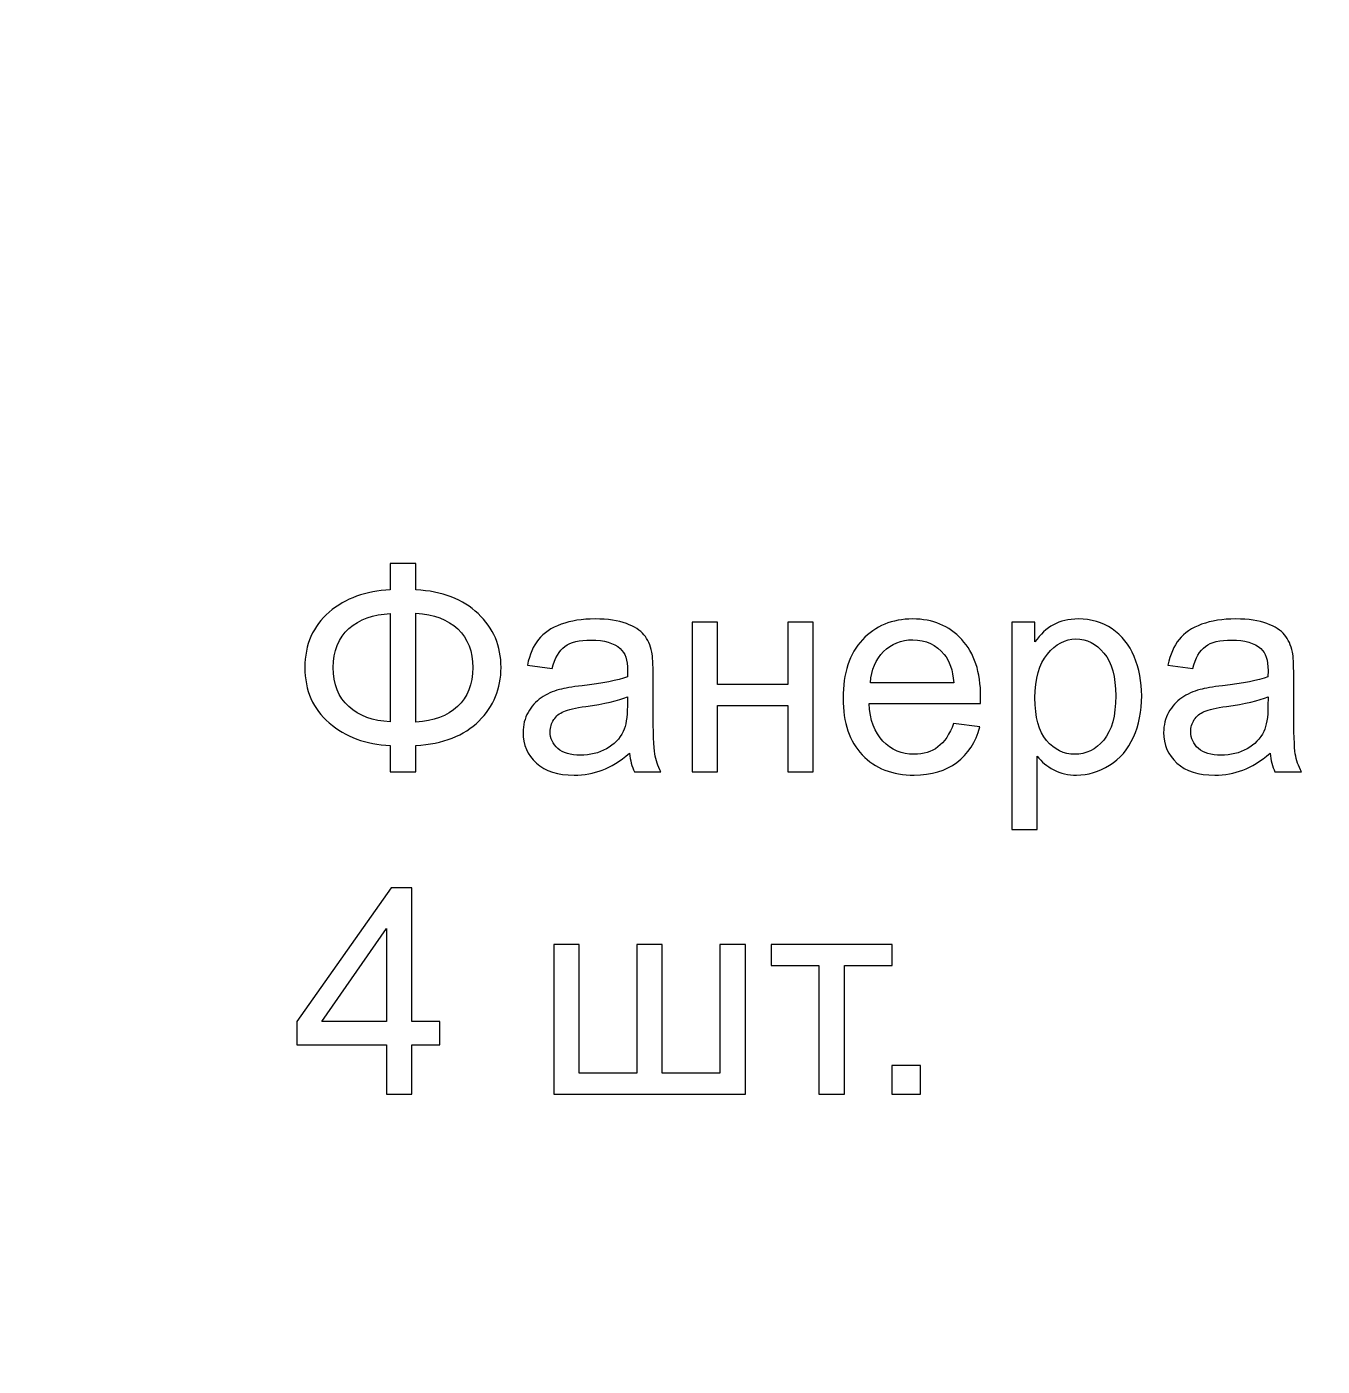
# Model space of a CAD drawing. Header units: millimetres. Extents: x -998 to 1016, y -1915 to 1914.
# Drawn here: x 9.1 to 223.5, y -629.8 to -408.1 of the extents above; entities that cross this region are included whole.
import ezdxf

# ---------------------------------------------------------------- set-up
doc = ezdxf.new("R2010")
doc.units = ezdxf.units.MM
doc.header["$MEASUREMENT"] = 0
doc.layers.add('layer 1', color=7, linetype='Continuous')

msp = doc.modelspace()

# ---------------------------------------------------------------- linework, layer by layer
at = {"layer": 'layer 1', "color": 2, "lineweight": 20}
msp.add_open_spline([(541.0289, -845.7791), (506.0139, -906.4269), (457.5044, -954.4159), (401.4943, -988.1859), (401.4943, -988.1859), (401.4943, -988.1859), (325.5827, -856.7031), (325.5827, -856.7031), (325.5827, -856.7031), (326.5393, -856.1508), (326.8671, -854.9277), (326.3148, -853.9711), (326.3148, -853.9711), (325.7625, -853.0144), (324.5393, -852.6867), (323.5827, -853.239), (323.5827, -853.239), (323.5827, -853.239), (323.5764, -853.2428), (323.5764, -853.2428), (323.5764, -853.2428), (323.5764, -853.2428), (309.7328, -861.2354), (309.7328, -861.2354), (309.7328, -861.2354), (309.7328, -861.2354), (309.7263, -861.239), (309.7263, -861.239), (309.7263, -861.239), (308.7697, -861.7913), (308.442, -863.0144), (308.9943, -863.9711), (308.9943, -863.9711), (309.5466, -864.9277), (310.7697, -865.2554), (311.7263, -864.7031), (311.7263, -864.7031), (311.7263, -864.7031), (387.6385, -996.1869), (387.6385, -996.1869), (387.6385, -996.1869), (269.0758, -1061.3496), (120.3368, -1064.7725), (-5.3812, -992.1892), (-5.3812, -992.1892), (-131.1347, -919.5854), (-202.5449, -789.009), (-205.3544, -653.7085), (-205.3544, -653.7085), (-205.3544, -653.7085), (-53.6041, -653.7085), (-53.6041, -653.7085), (-53.6041, -653.7085), (-53.6041, -654.8131), (-52.7087, -655.7085), (-51.6041, -655.7085), (-51.6041, -655.7085), (-50.4995, -655.7085), (-49.6041, -654.8131), (-49.6041, -653.7085), (-49.6041, -653.7085), (-49.6041, -653.7085), (-49.6042, -653.7011), (-49.6042, -653.7011), (-49.6042, -653.7011), (-49.6042, -653.7011), (-49.6042, -637.7159), (-49.6042, -637.7159), (-49.6042, -637.7159), (-49.6042, -637.7159), (-49.6041, -637.7085), (-49.6041, -637.7085), (-49.6041, -637.7085), (-49.6041, -636.6039), (-50.4995, -635.7085), (-51.6041, -635.7085), (-51.6041, -635.7085), (-52.7087, -635.7085), (-53.6041, -636.6039), (-53.6041, -637.7085), (-53.6041, -637.7085), (-53.6041, -637.7085), (-205.3504, -637.7085), (-205.3504, -637.7085), (-205.3504, -637.7085), (-204.0909, -572.3548), (-186.7861, -506.3915), (-151.7915, -445.779), (-151.7915, -445.779), (-42.6719, -256.7784), (197.391, -190.54), (387.64, -295.4566), (387.64, -295.4566), (387.64, -295.4566), (311.7265, -426.9426), (311.7265, -426.9426), (311.7265, -426.9426), (310.7699, -426.3903), (309.5467, -426.7181), (308.9944, -427.6747), (308.9944, -427.6747), (308.4421, -428.6314), (308.7699, -429.8544), (309.7265, -430.4067), (309.7265, -430.4067), (309.7265, -430.4067), (309.733, -430.4104), (309.733, -430.4104), (309.733, -430.4104), (309.733, -430.4104), (323.5766, -438.403), (323.5766, -438.403), (323.5766, -438.403), (323.5766, -438.403), (323.5829, -438.4067), (323.5829, -438.4067), (323.5829, -438.4067), (324.5396, -438.9591), (325.7626, -438.6313), (326.3149, -437.6747), (326.3149, -437.6747), (326.8672, -436.7181), (326.5395, -435.495), (325.5829, -434.9426), (325.5829, -434.9426), (325.5829, -434.9426), (401.4964, -303.4566), (401.4964, -303.4566), (401.4964, -303.4566), (587.4812, -415.7587), (650.1484, -656.7784), (541.0289, -845.7791)], degree=3, knots=[0, 0, 0, 0, 0.02941176, 0.02941176, 0.02941176, 0.02941176, 0.05882353, 0.05882353, 0.05882353, 0.05882353, 0.08823529, 0.08823529, 0.08823529, 0.08823529, 0.11764706, 0.11764706, 0.11764706, 0.11764706, 0.14705882, 0.14705882, 0.14705882, 0.14705882, 0.17647059, 0.17647059, 0.17647059, 0.17647059, 0.20588235, 0.20588235, 0.20588235, 0.20588235, 0.23529412, 0.23529412, 0.23529412, 0.23529412, 0.26470588, 0.26470588, 0.26470588, 0.26470588, 0.29411765, 0.29411765, 0.29411765, 0.29411765, 0.32352941, 0.32352941, 0.32352941, 0.32352941, 0.35294118, 0.35294118, 0.35294118, 0.35294118, 0.38235294, 0.38235294, 0.38235294, 0.38235294, 0.41176471, 0.41176471, 0.41176471, 0.41176471, 0.44117647, 0.44117647, 0.44117647, 0.44117647, 0.47058824, 0.47058824, 0.47058824, 0.47058824, 0.5, 0.5, 0.5, 0.5, 0.52941176, 0.52941176, 0.52941176, 0.52941176, 0.55882353, 0.55882353, 0.55882353, 0.55882353, 0.58823529, 0.58823529, 0.58823529, 0.58823529, 0.61764706, 0.61764706, 0.61764706, 0.61764706, 0.64705882, 0.64705882, 0.64705882, 0.64705882, 0.67647059, 0.67647059, 0.67647059, 0.67647059, 0.70588235, 0.70588235, 0.70588235, 0.70588235, 0.73529412, 0.73529412, 0.73529412, 0.73529412, 0.76470588, 0.76470588, 0.76470588, 0.76470588, 0.79411765, 0.79411765, 0.79411765, 0.79411765, 0.82352941, 0.82352941, 0.82352941, 0.82352941, 0.85294118, 0.85294118, 0.85294118, 0.85294118, 0.88235294, 0.88235294, 0.88235294, 0.88235294, 0.91176471, 0.91176471, 0.91176471, 0.91176471, 0.94117647, 0.94117647, 0.94117647, 0.94117647, 1, 1, 1, 1], dxfattribs=at)
at = {"layer": 'layer 1', "color": 250, "lineweight": 20}
msp.add_open_spline([(398.6881, -312.1391), (398.6881, -312.1391), (375.2033, -298.9976), (375.2033, -298.9976), (375.2033, -298.9976), (332.7998, -276.8805), (286.8235, -262.6925), (239.2336, -257.25), (239.2336, -257.25), (190.3815, -251.6633), (140.8007, -255.4058), (93.3137, -268.1412), (93.3137, -268.1412), (-7.1447, -295.0828), (-91.9851, -360.1912), (-143.9973, -450.279), (-143.9973, -450.279), (-170.3624, -495.9447), (-196.2282, -577.4173), (-192.2187, -635.9798), (-192.2187, -635.9798), (-191.8015, -642.074), (-191.8753, -650.2772), (-191.8737, -656.0236)], degree=3, knots=[0, 0, 0, 0, 0.14285714, 0.14285714, 0.14285714, 0.14285714, 0.28571429, 0.28571429, 0.28571429, 0.28571429, 0.42857143, 0.42857143, 0.42857143, 0.42857143, 0.57142857, 0.57142857, 0.57142857, 0.57142857, 0.71428571, 0.71428571, 0.71428571, 0.71428571, 1, 1, 1, 1], dxfattribs=at)
at = {"layer": 'layer 1', "color": 250}
for points, knots in [([(69.2623, -501.2818), (69.2623, -501.2818), (69.2623, -496.9364), (69.2623, -496.9364), (69.2623, -496.9364), (69.2623, -496.9364), (73.5122, -496.9364), (73.5122, -496.9364), (73.5122, -496.9364), (73.5122, -496.9364), (73.5122, -501.2818), (73.5122, -501.2818), (73.5122, -501.2818), (77.8656, -501.5126), (81.3037, -502.8258), (83.8186, -505.2213), (83.8186, -505.2213), (86.3415, -507.6169), (87.599, -510.5854), (87.599, -514.135), (87.599, -514.135), (87.599, -517.6129), (86.3813, -520.5655), (83.938, -523.0009), (83.938, -523.0009), (81.4947, -525.4282), (78.0248, -526.7732), (73.5122, -527.02), (73.5122, -527.02), (73.5122, -527.02), (73.5122, -531.4131), (73.5122, -531.4131), (73.5122, -531.4131), (73.5122, -531.4131), (69.2623, -531.4131), (69.2623, -531.4131), (69.2623, -531.4131), (69.2623, -531.4131), (69.2623, -527.02), (69.2623, -527.02), (69.2623, -527.02), (65.2194, -526.8608), (61.8529, -525.6272), (59.1629, -523.3112), (59.1629, -523.3112), (56.4729, -521.0033), (55.1279, -517.9392), (55.1279, -514.135), (55.1279, -514.135), (55.1279, -510.3228), (56.4729, -507.2667), (59.1549, -504.9746), (59.1549, -504.9746), (61.837, -502.6826), (65.2035, -501.4569), (69.2623, -501.2818)], [0, 0, 0, 0, 0.06666667, 0.06666667, 0.06666667, 0.06666667, 0.13333333, 0.13333333, 0.13333333, 0.13333333, 0.2, 0.2, 0.2, 0.2, 0.26666667, 0.26666667, 0.26666667, 0.26666667, 0.33333333, 0.33333333, 0.33333333, 0.33333333, 0.4, 0.4, 0.4, 0.4, 0.46666667, 0.46666667, 0.46666667, 0.46666667, 0.53333333, 0.53333333, 0.53333333, 0.53333333, 0.6, 0.6, 0.6, 0.6, 0.66666667, 0.66666667, 0.66666667, 0.66666667, 0.73333333, 0.73333333, 0.73333333, 0.73333333, 0.8, 0.8, 0.8, 0.8, 0.86666667, 0.86666667, 0.86666667, 0.86666667, 1, 1, 1, 1]), ([(69.2623, -505.1975), (66.445, -505.3248), (64.1688, -506.1525), (62.4259, -507.6965), (62.4259, -507.6965), (60.683, -509.2404), (59.8075, -511.3893), (59.8075, -514.1509), (59.8075, -514.1509), (59.8075, -516.8807), (60.667, -519.0216), (62.3861, -520.5814), (62.3861, -520.5814), (64.1052, -522.1413), (66.3972, -522.977), (69.2623, -523.1043), (69.2623, -523.1043), (69.2623, -523.1043), (69.2623, -505.1975), (69.2623, -505.1975)], [0, 0, 0, 0, 0.16666667, 0.16666667, 0.16666667, 0.16666667, 0.33333333, 0.33333333, 0.33333333, 0.33333333, 0.5, 0.5, 0.5, 0.5, 0.66666667, 0.66666667, 0.66666667, 0.66666667, 1, 1, 1, 1]), ([(73.5122, -505.1497), (73.5122, -505.1497), (73.5122, -523.1521), (73.5122, -523.1521), (73.5122, -523.1521), (76.433, -523.0088), (78.7251, -522.1572), (80.4044, -520.5974), (80.4044, -520.5974), (82.0836, -519.0375), (82.9193, -516.8887), (82.9193, -514.1509), (82.9193, -514.1509), (82.9193, -511.4609), (82.0996, -509.3359), (80.4521, -507.7601), (80.4521, -507.7601), (78.8047, -506.1923), (76.4967, -505.3248), (73.5122, -505.1497)], [0, 0, 0, 0, 0.16666667, 0.16666667, 0.16666667, 0.16666667, 0.33333333, 0.33333333, 0.33333333, 0.33333333, 0.5, 0.5, 0.5, 0.5, 0.66666667, 0.66666667, 0.66666667, 0.66666667, 1, 1, 1, 1]), ([(108.8643, -528.3092), (107.3044, -529.6383), (105.8002, -530.5695), (104.3597, -531.1186), (104.3597, -531.1186), (102.9192, -531.6678), (101.3753, -531.9384), (99.7199, -531.9384), (99.7199, -531.9384), (96.998, -531.9384), (94.9049, -531.2778), (93.4405, -529.9487), (93.4405, -529.9487), (91.9761, -528.6276), (91.244, -526.9324), (91.244, -524.8711), (91.244, -524.8711), (91.244, -523.6614), (91.5225, -522.5552), (92.0717, -521.5524), (92.0717, -521.5524), (92.6288, -520.5496), (93.353, -519.7538), (94.2443, -519.1489), (94.2443, -519.1489), (95.1437, -518.544), (96.1465, -518.0824), (97.2686, -517.7721), (97.2686, -517.7721), (98.0963, -517.5572), (99.3458, -517.3503), (101.0092, -517.1433), (101.0092, -517.1433), (104.3995, -516.7454), (106.9065, -516.2599), (108.5062, -515.7028), (108.5062, -515.7028), (108.5221, -515.1298), (108.53, -514.7637), (108.53, -514.6125), (108.53, -514.6125), (108.53, -512.9094), (108.1321, -511.7076), (107.3362, -511.0072), (107.3362, -511.0072), (106.2618, -510.0602), (104.6622, -509.5906), (102.5452, -509.5906), (102.5452, -509.5906), (100.5635, -509.5906), (99.0991, -509.9408), (98.16, -510.6332), (98.16, -510.6332), (97.2129, -511.3256), (96.5205, -512.5512), (96.0669, -514.318), (96.0669, -514.318), (96.0669, -514.318), (91.9602, -513.745), (91.9602, -513.745), (91.9602, -513.745), (92.3343, -511.9862), (92.9471, -510.5616), (93.8066, -509.4792), (93.8066, -509.4792), (94.6662, -508.3968), (95.9077, -507.5691), (97.5313, -506.9802), (97.5313, -506.9802), (99.1468, -506.3992), (101.033, -506.1048), (103.1659, -506.1048), (103.1659, -506.1048), (105.2829, -506.1048), (107.0099, -506.3515), (108.339, -506.8529), (108.339, -506.8529), (109.6602, -507.3543), (110.6391, -507.975), (111.2598, -508.7311), (111.2598, -508.7311), (111.8806, -509.4872), (112.3183, -510.4422), (112.573, -511.5962), (112.573, -511.5962), (112.7083, -512.3125), (112.7799, -513.6018), (112.7799, -515.4561), (112.7799, -515.4561), (112.7799, -515.4561), (112.7799, -521.0271), (112.7799, -521.0271), (112.7799, -521.0271), (112.7799, -524.9189), (112.8675, -527.3781), (113.0426, -528.4207), (113.0426, -528.4207), (113.2097, -529.4632), (113.5599, -530.4581), (114.0692, -531.4131), (114.0692, -531.4131), (114.0692, -531.4131), (109.6761, -531.4131), (109.6761, -531.4131), (109.6761, -531.4131), (109.2543, -530.5297), (108.9837, -529.4951), (108.8643, -528.3092)], [0, 0, 0, 0, 0.03571429, 0.03571429, 0.03571429, 0.03571429, 0.07142857, 0.07142857, 0.07142857, 0.07142857, 0.10714286, 0.10714286, 0.10714286, 0.10714286, 0.14285714, 0.14285714, 0.14285714, 0.14285714, 0.17857143, 0.17857143, 0.17857143, 0.17857143, 0.21428571, 0.21428571, 0.21428571, 0.21428571, 0.25, 0.25, 0.25, 0.25, 0.28571429, 0.28571429, 0.28571429, 0.28571429, 0.32142857, 0.32142857, 0.32142857, 0.32142857, 0.35714286, 0.35714286, 0.35714286, 0.35714286, 0.39285714, 0.39285714, 0.39285714, 0.39285714, 0.42857143, 0.42857143, 0.42857143, 0.42857143, 0.46428571, 0.46428571, 0.46428571, 0.46428571, 0.5, 0.5, 0.5, 0.5, 0.53571429, 0.53571429, 0.53571429, 0.53571429, 0.57142857, 0.57142857, 0.57142857, 0.57142857, 0.60714286, 0.60714286, 0.60714286, 0.60714286, 0.64285714, 0.64285714, 0.64285714, 0.64285714, 0.67857143, 0.67857143, 0.67857143, 0.67857143, 0.71428571, 0.71428571, 0.71428571, 0.71428571, 0.75, 0.75, 0.75, 0.75, 0.78571429, 0.78571429, 0.78571429, 0.78571429, 0.82142857, 0.82142857, 0.82142857, 0.82142857, 0.85714286, 0.85714286, 0.85714286, 0.85714286, 0.89285714, 0.89285714, 0.89285714, 0.89285714, 0.92857143, 0.92857143, 0.92857143, 0.92857143, 1, 1, 1, 1]), ([(119.2343, -506.63), (119.2343, -506.63), (123.4364, -506.63), (123.4364, -506.63), (123.4364, -506.63), (123.4364, -506.63), (123.4364, -516.9444), (123.4364, -516.9444), (123.4364, -516.9444), (123.4364, -516.9444), (135.0878, -516.9444), (135.0878, -516.9444), (135.0878, -516.9444), (135.0878, -516.9444), (135.0878, -506.63), (135.0878, -506.63), (135.0878, -506.63), (135.0878, -506.63), (139.29, -506.63), (139.29, -506.63), (139.29, -506.63), (139.29, -506.63), (139.29, -531.4131), (139.29, -531.4131), (139.29, -531.4131), (139.29, -531.4131), (135.0878, -531.4131), (135.0878, -531.4131), (135.0878, -531.4131), (135.0878, -531.4131), (135.0878, -520.4302), (135.0878, -520.4302), (135.0878, -520.4302), (135.0878, -520.4302), (123.4364, -520.4302), (123.4364, -520.4302), (123.4364, -520.4302), (123.4364, -520.4302), (123.4364, -531.4131), (123.4364, -531.4131), (123.4364, -531.4131), (123.4364, -531.4131), (119.2343, -531.4131), (119.2343, -531.4131), (119.2343, -531.4131), (119.2343, -531.4131), (119.2343, -506.63), (119.2343, -506.63)], [0, 0, 0, 0, 0.07692308, 0.07692308, 0.07692308, 0.07692308, 0.15384615, 0.15384615, 0.15384615, 0.15384615, 0.23076923, 0.23076923, 0.23076923, 0.23076923, 0.30769231, 0.30769231, 0.30769231, 0.30769231, 0.38461538, 0.38461538, 0.38461538, 0.38461538, 0.46153846, 0.46153846, 0.46153846, 0.46153846, 0.53846154, 0.53846154, 0.53846154, 0.53846154, 0.61538462, 0.61538462, 0.61538462, 0.61538462, 0.69230769, 0.69230769, 0.69230769, 0.69230769, 0.76923077, 0.76923077, 0.76923077, 0.76923077, 0.84615385, 0.84615385, 0.84615385, 0.84615385, 1, 1, 1, 1]), ([(162.5052, -523.3908), (162.5052, -523.3908), (166.8506, -523.9639), (166.8506, -523.9639), (166.8506, -523.9639), (166.1741, -526.4867), (164.9087, -528.4525), (163.0623, -529.8453), (163.0623, -529.8453), (161.2159, -531.238), (158.8601, -531.9384), (155.9871, -531.9384), (155.9871, -531.9384), (152.3739, -531.9384), (149.5088, -530.8242), (147.3918, -528.5958), (147.3918, -528.5958), (145.2748, -526.3753), (144.2163, -523.2476), (144.2163, -519.2285), (144.2163, -519.2285), (144.2163, -515.0741), (145.2828, -511.8429), (147.4236, -509.5508), (147.4236, -509.5508), (149.5645, -507.2508), (152.342, -506.1048), (155.7563, -506.1048), (155.7563, -506.1048), (159.0591, -506.1048), (161.7571, -507.2269), (163.8502, -509.4792), (163.8502, -509.4792), (165.9433, -511.7315), (166.9938, -514.899), (166.9938, -518.9818), (166.9938, -518.9818), (166.9938, -519.2285), (166.9859, -519.6025), (166.9699, -520.096), (166.9699, -520.096), (166.9699, -520.096), (148.514, -520.096), (148.514, -520.096), (148.514, -520.096), (148.6731, -522.8099), (149.4372, -524.895), (150.8219, -526.3355), (150.8219, -526.3355), (152.1988, -527.776), (153.9258, -528.5003), (155.9871, -528.5003), (155.9871, -528.5003), (157.5231, -528.5003), (158.8363, -528.0944), (159.9186, -527.2826), (159.9186, -527.2826), (161.009, -526.4708), (161.8685, -525.1736), (162.5052, -523.3908)], [0, 0, 0, 0, 0.0625, 0.0625, 0.0625, 0.0625, 0.125, 0.125, 0.125, 0.125, 0.1875, 0.1875, 0.1875, 0.1875, 0.25, 0.25, 0.25, 0.25, 0.3125, 0.3125, 0.3125, 0.3125, 0.375, 0.375, 0.375, 0.375, 0.4375, 0.4375, 0.4375, 0.4375, 0.5, 0.5, 0.5, 0.5, 0.5625, 0.5625, 0.5625, 0.5625, 0.625, 0.625, 0.625, 0.625, 0.6875, 0.6875, 0.6875, 0.6875, 0.75, 0.75, 0.75, 0.75, 0.8125, 0.8125, 0.8125, 0.8125, 0.875, 0.875, 0.875, 0.875, 1, 1, 1, 1]), ([(172.1589, -540.9157), (172.1589, -540.9157), (172.1589, -506.63), (172.1589, -506.63), (172.1589, -506.63), (172.1589, -506.63), (175.979, -506.63), (175.979, -506.63), (175.979, -506.63), (175.979, -506.63), (175.979, -509.8851), (175.979, -509.8851), (175.979, -509.8851), (176.8784, -508.6276), (177.8971, -507.6806), (179.0351, -507.0518), (179.0351, -507.0518), (180.1653, -506.4231), (181.5421, -506.1048), (183.1577, -506.1048), (183.1577, -506.1048), (185.2747, -506.1048), (187.137, -506.6459), (188.7526, -507.7363), (188.7526, -507.7363), (190.3682, -508.8186), (191.5858, -510.3546), (192.4135, -512.3284), (192.4135, -512.3284), (193.2333, -514.3101), (193.6471, -516.4748), (193.6471, -518.8385), (193.6471, -518.8385), (193.6471, -521.3614), (193.1935, -523.6375), (192.2862, -525.667), (192.2862, -525.667), (191.3789, -527.6885), (190.0578, -529.2404), (188.3228, -530.3228), (188.3228, -530.3228), (186.5958, -531.3972), (184.7733, -531.9384), (182.8632, -531.9384), (182.8632, -531.9384), (181.4625, -531.9384), (180.2051, -531.6439), (179.0988, -531.055), (179.0988, -531.055), (177.9846, -530.466), (177.0773, -529.7259), (176.361, -528.8266), (176.361, -528.8266), (176.361, -528.8266), (176.361, -540.9157), (176.361, -540.9157), (176.361, -540.9157), (176.361, -540.9157), (172.1589, -540.9157), (172.1589, -540.9157)], [0, 0, 0, 0, 0.0625, 0.0625, 0.0625, 0.0625, 0.125, 0.125, 0.125, 0.125, 0.1875, 0.1875, 0.1875, 0.1875, 0.25, 0.25, 0.25, 0.25, 0.3125, 0.3125, 0.3125, 0.3125, 0.375, 0.375, 0.375, 0.375, 0.4375, 0.4375, 0.4375, 0.4375, 0.5, 0.5, 0.5, 0.5, 0.5625, 0.5625, 0.5625, 0.5625, 0.625, 0.625, 0.625, 0.625, 0.6875, 0.6875, 0.6875, 0.6875, 0.75, 0.75, 0.75, 0.75, 0.8125, 0.8125, 0.8125, 0.8125, 0.875, 0.875, 0.875, 0.875, 1, 1, 1, 1]), ([(214.9045, -528.3092), (213.3446, -529.6383), (211.8404, -530.5695), (210.3999, -531.1186), (210.3999, -531.1186), (208.9594, -531.6678), (207.4155, -531.9384), (205.7601, -531.9384), (205.7601, -531.9384), (203.0382, -531.9384), (200.9451, -531.2778), (199.4807, -529.9487), (199.4807, -529.9487), (198.0163, -528.6276), (197.2842, -526.9324), (197.2842, -524.8711), (197.2842, -524.8711), (197.2842, -523.6614), (197.5627, -522.5552), (198.1119, -521.5524), (198.1119, -521.5524), (198.669, -520.5496), (199.3932, -519.7538), (200.2845, -519.1489), (200.2845, -519.1489), (201.1839, -518.544), (202.1867, -518.0824), (203.3088, -517.7721), (203.3088, -517.7721), (204.1365, -517.5572), (205.386, -517.3503), (207.0494, -517.1433), (207.0494, -517.1433), (210.4397, -516.7454), (212.9467, -516.2599), (214.5464, -515.7028), (214.5464, -515.7028), (214.5623, -515.1298), (214.5702, -514.7637), (214.5702, -514.6125), (214.5702, -514.6125), (214.5702, -512.9094), (214.1723, -511.7076), (213.3764, -511.0072), (213.3764, -511.0072), (212.302, -510.0602), (210.7024, -509.5906), (208.5854, -509.5906), (208.5854, -509.5906), (206.6037, -509.5906), (205.1393, -509.9408), (204.2002, -510.6332), (204.2002, -510.6332), (203.2531, -511.3256), (202.5607, -512.5512), (202.1071, -514.318), (202.1071, -514.318), (202.1071, -514.318), (198.0004, -513.745), (198.0004, -513.745), (198.0004, -513.745), (198.3745, -511.9862), (198.9873, -510.5616), (199.8468, -509.4792), (199.8468, -509.4792), (200.7064, -508.3968), (201.9479, -507.5691), (203.5715, -506.9802), (203.5715, -506.9802), (205.187, -506.3992), (207.0732, -506.1048), (209.2061, -506.1048), (209.2061, -506.1048), (211.3231, -506.1048), (213.0501, -506.3515), (214.3792, -506.8529), (214.3792, -506.8529), (215.7004, -507.3543), (216.6793, -507.975), (217.3, -508.7311), (217.3, -508.7311), (217.9208, -509.4872), (218.3585, -510.4422), (218.6132, -511.5962), (218.6132, -511.5962), (218.7485, -512.3125), (218.8201, -513.6018), (218.8201, -515.4561), (218.8201, -515.4561), (218.8201, -515.4561), (218.8201, -521.0271), (218.8201, -521.0271), (218.8201, -521.0271), (218.8201, -524.9189), (218.9077, -527.3781), (219.0828, -528.4207), (219.0828, -528.4207), (219.2499, -529.4632), (219.6001, -530.4581), (220.1094, -531.4131), (220.1094, -531.4131), (220.1094, -531.4131), (215.7163, -531.4131), (215.7163, -531.4131), (215.7163, -531.4131), (215.2945, -530.5297), (215.0239, -529.4951), (214.9045, -528.3092)], [0, 0, 0, 0, 0.03571429, 0.03571429, 0.03571429, 0.03571429, 0.07142857, 0.07142857, 0.07142857, 0.07142857, 0.10714286, 0.10714286, 0.10714286, 0.10714286, 0.14285714, 0.14285714, 0.14285714, 0.14285714, 0.17857143, 0.17857143, 0.17857143, 0.17857143, 0.21428571, 0.21428571, 0.21428571, 0.21428571, 0.25, 0.25, 0.25, 0.25, 0.28571429, 0.28571429, 0.28571429, 0.28571429, 0.32142857, 0.32142857, 0.32142857, 0.32142857, 0.35714286, 0.35714286, 0.35714286, 0.35714286, 0.39285714, 0.39285714, 0.39285714, 0.39285714, 0.42857143, 0.42857143, 0.42857143, 0.42857143, 0.46428571, 0.46428571, 0.46428571, 0.46428571, 0.5, 0.5, 0.5, 0.5, 0.53571429, 0.53571429, 0.53571429, 0.53571429, 0.57142857, 0.57142857, 0.57142857, 0.57142857, 0.60714286, 0.60714286, 0.60714286, 0.60714286, 0.64285714, 0.64285714, 0.64285714, 0.64285714, 0.67857143, 0.67857143, 0.67857143, 0.67857143, 0.71428571, 0.71428571, 0.71428571, 0.71428571, 0.75, 0.75, 0.75, 0.75, 0.78571429, 0.78571429, 0.78571429, 0.78571429, 0.82142857, 0.82142857, 0.82142857, 0.82142857, 0.85714286, 0.85714286, 0.85714286, 0.85714286, 0.89285714, 0.89285714, 0.89285714, 0.89285714, 0.92857143, 0.92857143, 0.92857143, 0.92857143, 1, 1, 1, 1]), ([(148.7527, -516.6579), (148.7527, -516.6579), (162.5529, -516.6579), (162.5529, -516.6579), (162.5529, -516.6579), (162.3699, -514.5727), (161.8366, -513.0128), (160.9692, -511.9702), (160.9692, -511.9702), (159.6401, -510.3546), (157.9051, -509.5429), (155.7802, -509.5429), (155.7802, -509.5429), (153.8542, -509.5429), (152.2386, -510.1875), (150.9254, -511.4768), (150.9254, -511.4768), (149.6202, -512.7661), (148.896, -514.4931), (148.7527, -516.6579)], [0, 0, 0, 0, 0.16666667, 0.16666667, 0.16666667, 0.16666667, 0.33333333, 0.33333333, 0.33333333, 0.33333333, 0.5, 0.5, 0.5, 0.5, 0.66666667, 0.66666667, 0.66666667, 0.66666667, 1, 1, 1, 1]), ([(175.979, -519.1728), (175.979, -522.3483), (176.6237, -524.696), (177.905, -526.2161), (177.905, -526.2161), (179.1943, -527.7362), (180.7542, -528.5003), (182.5847, -528.5003), (182.5847, -528.5003), (184.447, -528.5003), (186.0387, -527.7124), (187.3598, -526.1365), (187.3598, -526.1365), (188.6889, -524.5607), (189.3495, -522.1254), (189.3495, -518.8226), (189.3495, -518.8226), (189.3495, -515.671), (188.7048, -513.3152), (187.4076, -511.7474), (187.4076, -511.7474), (186.1103, -510.1796), (184.5664, -509.3996), (182.7677, -509.3996), (182.7677, -509.3996), (180.985, -509.3996), (179.4092, -510.2353), (178.0403, -511.8986), (178.0403, -511.8986), (176.6635, -513.5699), (175.979, -515.9893), (175.979, -519.1728)], [0, 0, 0, 0, 0.11111111, 0.11111111, 0.11111111, 0.11111111, 0.22222222, 0.22222222, 0.22222222, 0.22222222, 0.33333333, 0.33333333, 0.33333333, 0.33333333, 0.44444444, 0.44444444, 0.44444444, 0.44444444, 0.55555556, 0.55555556, 0.55555556, 0.55555556, 0.66666667, 0.66666667, 0.66666667, 0.66666667, 0.77777778, 0.77777778, 0.77777778, 0.77777778, 1, 1, 1, 1]), ([(108.53, -518.9977), (107.002, -519.6185), (104.7099, -520.1437), (101.6538, -520.5735), (101.6538, -520.5735), (99.9188, -520.8202), (98.6932, -521.0988), (97.9769, -521.4091), (97.9769, -521.4091), (97.2607, -521.7195), (96.7115, -522.1732), (96.3215, -522.7621), (96.3215, -522.7621), (95.9316, -523.359), (95.7326, -524.0196), (95.7326, -524.7518), (95.7326, -524.7518), (95.7326, -525.858), (96.1544, -526.7892), (97.006, -527.5293), (97.006, -527.5293), (97.8576, -528.2695), (99.0991, -528.6435), (100.7306, -528.6435), (100.7306, -528.6435), (102.3462, -528.6435), (103.7867, -528.2933), (105.0521, -527.585), (105.0521, -527.585), (106.3096, -526.8847), (107.2407, -525.9217), (107.8297, -524.704), (107.8297, -524.704), (108.2833, -523.7569), (108.5062, -522.3642), (108.5062, -520.5257), (108.5062, -520.5257), (108.5062, -520.5257), (108.53, -518.9977), (108.53, -518.9977)], [0, 0, 0, 0, 0.09090909, 0.09090909, 0.09090909, 0.09090909, 0.18181818, 0.18181818, 0.18181818, 0.18181818, 0.27272727, 0.27272727, 0.27272727, 0.27272727, 0.36363636, 0.36363636, 0.36363636, 0.36363636, 0.45454545, 0.45454545, 0.45454545, 0.45454545, 0.54545455, 0.54545455, 0.54545455, 0.54545455, 0.63636364, 0.63636364, 0.63636364, 0.63636364, 0.72727273, 0.72727273, 0.72727273, 0.72727273, 0.81818182, 0.81818182, 0.81818182, 0.81818182, 1, 1, 1, 1]), ([(214.5702, -518.9977), (213.0422, -519.6185), (210.7501, -520.1437), (207.694, -520.5735), (207.694, -520.5735), (205.959, -520.8202), (204.7334, -521.0988), (204.0171, -521.4091), (204.0171, -521.4091), (203.3009, -521.7195), (202.7517, -522.1732), (202.3617, -522.7621), (202.3617, -522.7621), (201.9718, -523.359), (201.7728, -524.0196), (201.7728, -524.7518), (201.7728, -524.7518), (201.7728, -525.858), (202.1946, -526.7892), (203.0462, -527.5293), (203.0462, -527.5293), (203.8978, -528.2695), (205.1393, -528.6435), (206.7708, -528.6435), (206.7708, -528.6435), (208.3864, -528.6435), (209.8269, -528.2933), (211.0923, -527.585), (211.0923, -527.585), (212.3498, -526.8847), (213.2809, -525.9217), (213.8699, -524.704), (213.8699, -524.704), (214.3235, -523.7569), (214.5464, -522.3642), (214.5464, -520.5257), (214.5464, -520.5257), (214.5464, -520.5257), (214.5702, -518.9977), (214.5702, -518.9977)], [0, 0, 0, 0, 0.09090909, 0.09090909, 0.09090909, 0.09090909, 0.18181818, 0.18181818, 0.18181818, 0.18181818, 0.27272727, 0.27272727, 0.27272727, 0.27272727, 0.36363636, 0.36363636, 0.36363636, 0.36363636, 0.45454545, 0.45454545, 0.45454545, 0.45454545, 0.54545455, 0.54545455, 0.54545455, 0.54545455, 0.63636364, 0.63636364, 0.63636364, 0.63636364, 0.72727273, 0.72727273, 0.72727273, 0.72727273, 0.81818182, 0.81818182, 0.81818182, 0.81818182, 1, 1, 1, 1]), ([(68.6416, -584.7596), (68.6416, -584.7596), (68.6416, -576.5941), (68.6416, -576.5941), (68.6416, -576.5941), (68.6416, -576.5941), (53.7908, -576.5941), (53.7908, -576.5941), (53.7908, -576.5941), (53.7908, -576.5941), (53.7908, -572.7262), (53.7908, -572.7262), (53.7908, -572.7262), (53.7908, -572.7262), (69.4056, -550.5695), (69.4056, -550.5695), (69.4056, -550.5695), (69.4056, -550.5695), (72.8437, -550.5695), (72.8437, -550.5695), (72.8437, -550.5695), (72.8437, -550.5695), (72.8437, -572.7262), (72.8437, -572.7262), (72.8437, -572.7262), (72.8437, -572.7262), (77.4756, -572.7262), (77.4756, -572.7262), (77.4756, -572.7262), (77.4756, -572.7262), (77.4756, -576.5941), (77.4756, -576.5941), (77.4756, -576.5941), (77.4756, -576.5941), (72.8437, -576.5941), (72.8437, -576.5941), (72.8437, -576.5941), (72.8437, -576.5941), (72.8437, -584.7596), (72.8437, -584.7596), (72.8437, -584.7596), (72.8437, -584.7596), (68.6416, -584.7596), (68.6416, -584.7596)], [0, 0, 0, 0, 0.08333333, 0.08333333, 0.08333333, 0.08333333, 0.16666667, 0.16666667, 0.16666667, 0.16666667, 0.25, 0.25, 0.25, 0.25, 0.33333333, 0.33333333, 0.33333333, 0.33333333, 0.41666667, 0.41666667, 0.41666667, 0.41666667, 0.5, 0.5, 0.5, 0.5, 0.58333333, 0.58333333, 0.58333333, 0.58333333, 0.66666667, 0.66666667, 0.66666667, 0.66666667, 0.75, 0.75, 0.75, 0.75, 0.83333333, 0.83333333, 0.83333333, 0.83333333, 1, 1, 1, 1]), ([(68.6416, -572.7262), (68.6416, -572.7262), (68.6416, -557.3422), (68.6416, -557.3422), (68.6416, -557.3422), (68.6416, -557.3422), (57.9213, -572.7262), (57.9213, -572.7262), (57.9213, -572.7262), (57.9213, -572.7262), (68.6416, -572.7262), (68.6416, -572.7262)], [0, 0, 0, 0, 0.25, 0.25, 0.25, 0.25, 0.5, 0.5, 0.5, 0.5, 1, 1, 1, 1]), ([(96.3375, -559.9765), (96.3375, -559.9765), (100.5396, -559.9765), (100.5396, -559.9765), (100.5396, -559.9765), (100.5396, -559.9765), (100.5396, -581.2737), (100.5396, -581.2737), (100.5396, -581.2737), (100.5396, -581.2737), (110.0899, -581.2737), (110.0899, -581.2737), (110.0899, -581.2737), (110.0899, -581.2737), (110.0899, -559.9765), (110.0899, -559.9765), (110.0899, -559.9765), (110.0899, -559.9765), (114.2921, -559.9765), (114.2921, -559.9765), (114.2921, -559.9765), (114.2921, -559.9765), (114.2921, -581.2737), (114.2921, -581.2737), (114.2921, -581.2737), (114.2921, -581.2737), (123.8424, -581.2737), (123.8424, -581.2737), (123.8424, -581.2737), (123.8424, -581.2737), (123.8424, -559.9765), (123.8424, -559.9765), (123.8424, -559.9765), (123.8424, -559.9765), (128.0445, -559.9765), (128.0445, -559.9765), (128.0445, -559.9765), (128.0445, -559.9765), (128.0445, -584.7596), (128.0445, -584.7596), (128.0445, -584.7596), (128.0445, -584.7596), (96.3375, -584.7596), (96.3375, -584.7596), (96.3375, -584.7596), (96.3375, -584.7596), (96.3375, -559.9765), (96.3375, -559.9765)], [0, 0, 0, 0, 0.07692308, 0.07692308, 0.07692308, 0.07692308, 0.15384615, 0.15384615, 0.15384615, 0.15384615, 0.23076923, 0.23076923, 0.23076923, 0.23076923, 0.30769231, 0.30769231, 0.30769231, 0.30769231, 0.38461538, 0.38461538, 0.38461538, 0.38461538, 0.46153846, 0.46153846, 0.46153846, 0.46153846, 0.53846154, 0.53846154, 0.53846154, 0.53846154, 0.61538462, 0.61538462, 0.61538462, 0.61538462, 0.69230769, 0.69230769, 0.69230769, 0.69230769, 0.76923077, 0.76923077, 0.76923077, 0.76923077, 0.84615385, 0.84615385, 0.84615385, 0.84615385, 1, 1, 1, 1]), ([(132.3023, -559.9765), (132.3023, -559.9765), (152.358, -559.9765), (152.358, -559.9765), (152.358, -559.9765), (152.358, -559.9765), (152.358, -563.4624), (152.358, -563.4624), (152.358, -563.4624), (152.358, -563.4624), (144.4312, -563.4624), (144.4312, -563.4624), (144.4312, -563.4624), (144.4312, -563.4624), (144.4312, -584.7596), (144.4312, -584.7596), (144.4312, -584.7596), (144.4312, -584.7596), (140.2291, -584.7596), (140.2291, -584.7596), (140.2291, -584.7596), (140.2291, -584.7596), (140.2291, -563.4624), (140.2291, -563.4624), (140.2291, -563.4624), (140.2291, -563.4624), (132.3023, -563.4624), (132.3023, -563.4624), (132.3023, -563.4624), (132.3023, -563.4624), (132.3023, -559.9765), (132.3023, -559.9765)], [0, 0, 0, 0, 0.11111111, 0.11111111, 0.11111111, 0.11111111, 0.22222222, 0.22222222, 0.22222222, 0.22222222, 0.33333333, 0.33333333, 0.33333333, 0.33333333, 0.44444444, 0.44444444, 0.44444444, 0.44444444, 0.55555556, 0.55555556, 0.55555556, 0.55555556, 0.66666667, 0.66666667, 0.66666667, 0.66666667, 0.77777778, 0.77777778, 0.77777778, 0.77777778, 1, 1, 1, 1]), ([(152.2704, -584.7596), (152.2704, -584.7596), (152.2704, -579.9844), (152.2704, -579.9844), (152.2704, -579.9844), (152.2704, -579.9844), (157.0456, -579.9844), (157.0456, -579.9844), (157.0456, -579.9844), (157.0456, -579.9844), (157.0456, -584.7596), (157.0456, -584.7596), (157.0456, -584.7596), (157.0456, -584.7596), (152.2704, -584.7596), (152.2704, -584.7596)], [0, 0, 0, 0, 0.2, 0.2, 0.2, 0.2, 0.4, 0.4, 0.4, 0.4, 0.6, 0.6, 0.6, 0.6, 1, 1, 1, 1])]:
    msp.add_open_spline(points, degree=3, knots=knots, dxfattribs=at)

doc.saveas('drawing.dxf')
